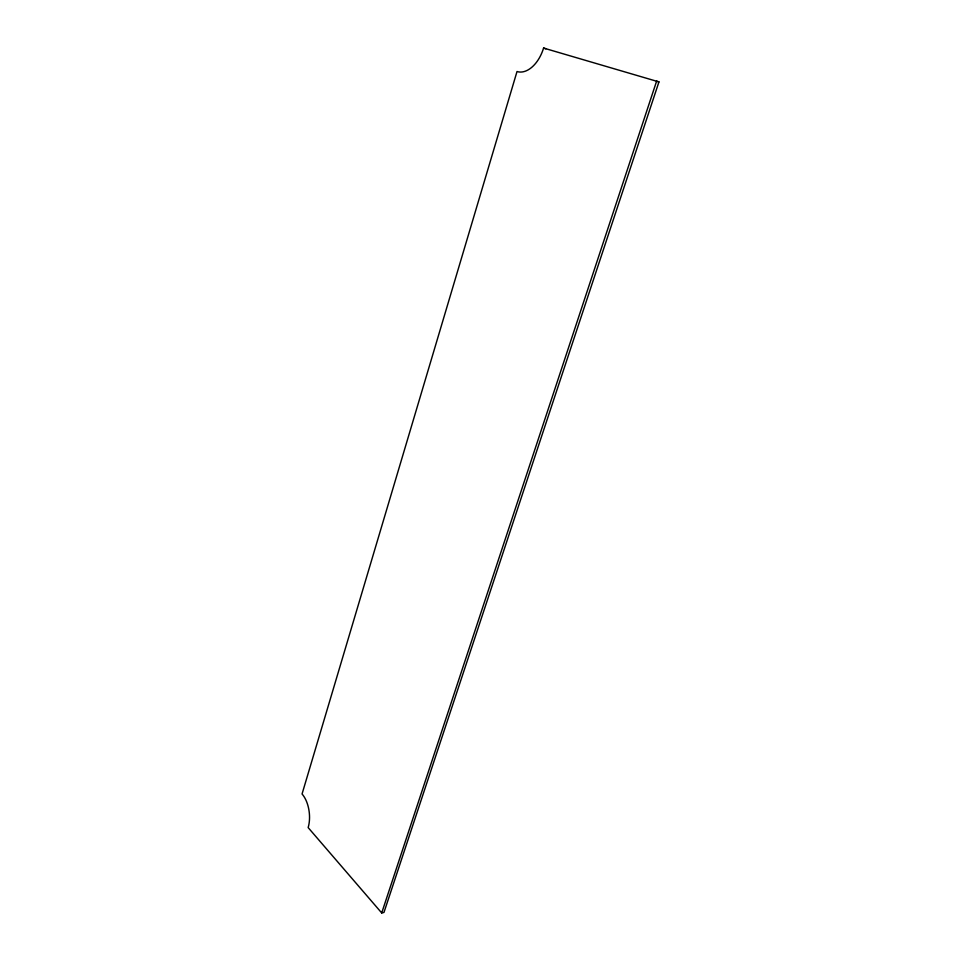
<?xml version="1.0" encoding="UTF-8"?>
<svg xmlns="http://www.w3.org/2000/svg" width="961" height="961" viewBox="0 0 961 961"><rect width="100%" height="100%" fill="white"/><g stroke="black" fill="none" stroke-linecap="round" stroke-linejoin="round"><path stroke-width="1.44" d="M381.709 912.95L656.615 81.144L658.946 81.913L383.968 912.433L381.709 912.95L308.145 827.577A24.037 12.961 83.3 0 0 302.054 793.99L517.018 71.522A30.187 18.499 -73.3 0 0 543.578 48.05L658.946 81.913M543.578 48.05L545.884 48.807"/></g></svg>
